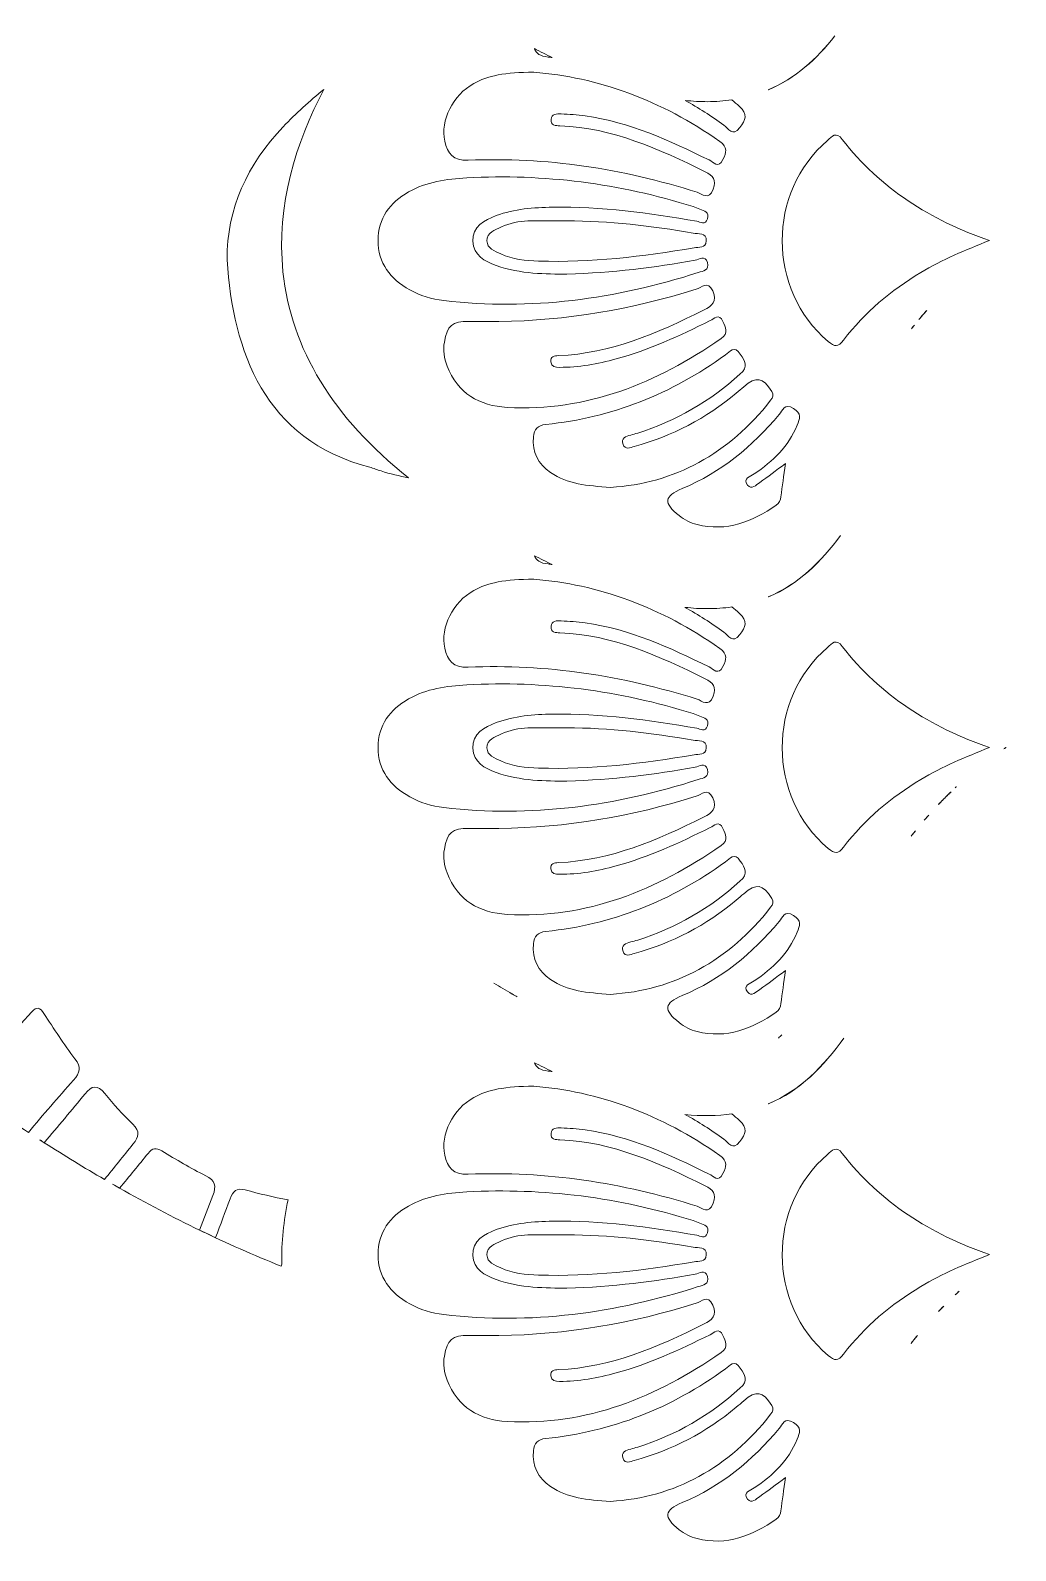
# Model space of a CAD drawing. Extents: x 705 to 2296, y -2914 to -85.
# Drawn here: x 1254.5 to 1489.3, y -1295.4 to -933.3 of the extents above; entities that cross this region are included whole.
import ezdxf

# ---------------------------------------------------------------- set-up
doc = ezdxf.new("R2010")
doc.units = 0
doc.header["$MEASUREMENT"] = 0
doc.layers.add('Layer 1', color=7, linetype='Continuous')

# ---------------------------------------------------------------- blocks, each defined once
blk = doc.blocks.new('block 4')
at = {"layer": 'Layer 1', "lineweight": 0}
for points, knots in [([(2257.73, -639.78), (2234.93, -597.81), (2201.23, -557.75), (2160.32, -523.94), (2075.55, -453.89), (1964.94, -394.11), (1840.32, -350.94), (1840.32, -350.94), (1840.32, -350.93), (1840.32, -350.93), (1839.87, -348.96), (1839.3, -346.94), (1838.61, -344.88), (1837.07, -340.33), (1834.39, -333.76), (1828.95, -329.25), (1828.26, -328.68), (1827.55, -328.14), (1826.81, -327.67), (1826.81, -327.67), (1826.81, -327.67), (1826.79, -327.67), (1828.33, -308.78), (1824.73, -289.41), (1816.02, -270), (1811.57, -260.06), (1804.2, -253.12), (1797.06, -246.39), (1791.32, -240.98), (1785.89, -235.87), (1782.26, -229.5), (1781.17, -227.6), (1780.25, -225.55), (1779.27, -223.36), (1778.01, -220.55), (1776.7, -217.64), (1774.93, -214.81), (1767.88, -203.55), (1756.35, -197.47), (1745.08, -194.23), (1745.08, -194.23), (1743.71, -192.18), (1743.71, -192.18), (1701.28, -127.64), (1637.14, -102.84), (1590.8, -93.4), (1549.91, -85.06), (1516.05, -86.83), (1504.18, -87.86), (1504.14, -87.8), (1504.1, -87.77), (1504.08, -87.73), (1504.08, -87.73), (1503.9, -87.89), (1503.9, -87.89), (1502.32, -88.03), (1501.15, -88.15), (1500.45, -88.23), (1499.74, -88.15), (1498.58, -88.03), (1497.01, -87.89), (1497.01, -87.89), (1496.82, -87.73), (1496.82, -87.73), (1496.8, -87.77), (1496.76, -87.8), (1496.71, -87.86), (1484.84, -86.83), (1450.98, -85.06), (1410.1, -93.4), (1363.76, -102.84), (1299.62, -127.64), (1257.21, -192.15), (1257.21, -192.15), (1255.83, -194.23), (1255.83, -194.23), (1244.54, -197.47), (1233.02, -203.55), (1225.97, -214.81), (1224.2, -217.64), (1222.89, -220.55), (1221.62, -223.36), (1220.64, -225.55), (1219.73, -227.6), (1218.64, -229.5), (1215, -235.87), (1209.57, -240.98), (1203.83, -246.39), (1196.7, -253.12), (1189.33, -260.06), (1184.88, -270), (1176.17, -289.41), (1172.56, -308.78), (1174.1, -327.67), (1174.09, -327.67), (1174.09, -327.67), (1174.09, -327.67), (1173.36, -328.14), (1172.64, -328.67), (1171.94, -329.25), (1166.5, -333.76), (1163.83, -340.32), (1162.29, -344.88), (1161.6, -346.94), (1161.03, -348.96), (1160.57, -350.93), (1160.57, -350.93), (1160.57, -350.94), (1160.57, -350.94), (1035.95, -394.11), (925.34, -453.89), (840.57, -523.94), (799.66, -557.75), (765.97, -597.81), (743.17, -639.78), (717.38, -687.2), (705.23, -736.49), (707.06, -786.23), (708.79, -833.12), (721.42, -881.91), (744.63, -931.23), (776.61, -999.19), (827.22, -1064.83), (895.04, -1126.29), (939.72, -1166.8), (989.19, -1202.25), (1037.03, -1236.53), (1082.37, -1269.03), (1129.25, -1302.64), (1171.8, -1340.38), (1249.39, -1409.16), (1300.81, -1475.62), (1328.95, -1543.41), (1325.12, -1549.46), (1321.54, -1556.29), (1318.88, -1563.69), (1317.48, -1563.6), (1315.91, -1563.52), (1314.31, -1563.52), (1308.44, -1563.52), (1302.01, -1564.61), (1300.28, -1570.4), (1299.79, -1572.07), (1299.76, -1573.62), (1299.72, -1574.99), (1299.72, -1575.32), (1299.71, -1575.65), (1299.7, -1575.96), (1299.52, -1579.67), (1298.15, -1583.63), (1295.64, -1587.72), (1294.69, -1589.27), (1293.66, -1590.81), (1292.59, -1592.31), (1291.91, -1593.27), (1291.2, -1594.21), (1290.48, -1595.15), (1283.23, -1604.54), (1274, -1613.07), (1265.02, -1621.38), (1265.02, -1621.38), (1260.92, -1625.17), (1260.92, -1625.17), (1250.6, -1634.74), (1239.94, -1644.64), (1227.93, -1651.26), (1224.55, -1653.15), (1220.44, -1657.48), (1220.14, -1667.47), (1219.42, -1692.03), (1241.26, -1736.34), (1260.82, -1751.22), (1241.97, -1787.05), (1219.46, -1838.09), (1200.22, -1904.9), (1175.44, -1990.97), (1160.75, -2086.12), (1156.58, -2187.73), (1153.08, -2272.74), (1156.98, -2362.49), (1168.18, -2455.79), (1163.65, -2459.11), (1158.65, -2462.26), (1152.93, -2465.39), (1126.52, -2479.87), (1097.89, -2485.02), (1072.31, -2479.92), (1038.1, -2473.12), (1010.95, -2453.43), (991.61, -2421.39), (954.97, -2360.75), (954.3, -2266.43), (972.57, -2204.62), (992.17, -2138.34), (1031.4, -2072.06), (1096.04, -1996), (1100.49, -1990.76), (1104.99, -1985.54), (1109.5, -1980.33), (1133.88, -1952.07), (1159.09, -1922.85), (1176.92, -1889.25), (1201.05, -1843.72), (1206.63, -1795.65), (1192.18, -1757.38), (1192.18, -1757.38), (1181.68, -1729.58), (1181.68, -1729.58), (1181.68, -1729.58), (1184.11, -1759.19), (1184.11, -1759.19), (1187.04, -1794.94), (1172.43, -1827.44), (1159.67, -1848.41), (1139.55, -1881.48), (1111.42, -1909.63), (1084.2, -1936.84), (1072.99, -1948.07), (1061.38, -1959.69), (1050.51, -1971.48), (986.2, -2041.19), (939.51, -2104.75), (907.75, -2165.78), (865.01, -2247.87), (849.52, -2326.23), (861.72, -2398.68), (881.46, -2516.08), (980.8, -2608.54), (1070.48, -2648.09), (1102.71, -2662.3), (1132.76, -2669.48), (1158.32, -2669.48), (1176.87, -2669.48), (1193.05, -2665.7), (1205.97, -2658.08), (1205.97, -2658.09), (1205.97, -2658.09), (1205.97, -2658.09), (1212.84, -2680.03), (1220.66, -2700.47), (1229.34, -2719.23), (1249.6, -2763), (1275.41, -2799.36), (1306.05, -2827.33), (1339.78, -2858.12), (1383.84, -2881.32), (1437.02, -2896.27), (1479.37, -2908.16), (1526.54, -2914.39), (1574.07, -2914.39), (1577.53, -2914.39), (1581.01, -2914.35), (1584.47, -2914.28), (1715.72, -2911.78), (1847.6, -2857.02), (1946.29, -2764.08), (1983.95, -2728.62), (2013.13, -2688.17), (2030.68, -2647.08), (2050.96, -2599.62), (2056.14, -2551.69), (2046.08, -2504.65), (2026.22, -2411.76), (1963.7, -2334.68), (1870.04, -2287.56), (1788.08, -2246.34), (1690.33, -2231.81), (1599.94, -2247.09), (1606.11, -2235.77), (1612.34, -2224.53), (1618.54, -2213.38), (1637.36, -2179.5), (1656.8, -2144.46), (1673.59, -2108.59), (1710.68, -2029.32), (1732.71, -1958.15), (1740.94, -1891.02), (1746.05, -1849.4), (1747.6, -1797.58), (1735.16, -1750.76), (1754.43, -1736.28), (1775.99, -1693.13), (1775.99, -1668.36), (1775.99, -1667.96), (1775.99, -1667.55), (1775.98, -1667.16), (1775.68, -1657.19), (1771.58, -1652.89), (1768.19, -1651), (1756.19, -1644.4), (1745.52, -1634.53), (1735.2, -1624.98), (1735.2, -1624.98), (1731.1, -1621.2), (1731.1, -1621.2), (1719.8, -1610.79), (1708.12, -1600.03), (1700.47, -1587.65), (1697.96, -1583.57), (1696.6, -1579.62), (1696.43, -1575.92), (1696.41, -1575.61), (1696.4, -1575.29), (1696.4, -1574.97), (1696.37, -1573.59), (1696.32, -1572.04), (1695.83, -1570.37), (1694.11, -1564.66), (1687.76, -1563.55), (1681.94, -1563.52), (1679.29, -1556.2), (1675.74, -1549.42), (1671.94, -1543.41), (1700.08, -1475.62), (1751.51, -1409.16), (1829.1, -1340.38), (1871.64, -1302.64), (1918.53, -1269.03), (1963.87, -1236.53), (2011.71, -1202.25), (2061.18, -1166.8), (2105.86, -1126.29), (2173.67, -1064.83), (2224.28, -999.19), (2256.27, -931.23), (2279.48, -881.91), (2292.11, -833.13), (2293.84, -786.23), (2295.67, -736.49), (2283.52, -687.2), (2257.73, -639.78)], [0, 0, 0, 0, 1, 1, 1, 2, 2, 2, 3, 3, 3, 4, 4, 4, 5, 5, 5, 6, 6, 6, 7, 7, 7, 8, 8, 8, 9, 9, 9, 10, 10, 10, 11, 11, 11, 12, 12, 12, 13, 13, 13, 14, 14, 14, 15, 15, 15, 16, 16, 16, 17, 17, 17, 18, 18, 18, 19, 19, 19, 20, 20, 20, 21, 21, 21, 22, 22, 22, 23, 23, 23, 24, 24, 24, 25, 25, 25, 26, 26, 26, 27, 27, 27, 28, 28, 28, 29, 29, 29, 30, 30, 30, 31, 31, 31, 32, 32, 32, 33, 33, 33, 34, 34, 34, 35, 35, 35, 36, 36, 36, 37, 37, 37, 38, 38, 38, 39, 39, 39, 40, 40, 40, 41, 41, 41, 42, 42, 42, 43, 43, 43, 44, 44, 44, 45, 45, 45, 46, 46, 46, 47, 47, 47, 48, 48, 48, 49, 49, 49, 50, 50, 50, 51, 51, 51, 52, 52, 52, 53, 53, 53, 54, 54, 54, 55, 55, 55, 56, 56, 56, 57, 57, 57, 58, 58, 58, 59, 59, 59, 60, 60, 60, 61, 61, 61, 62, 62, 62, 63, 63, 63, 64, 64, 64, 65, 65, 65, 66, 66, 66, 67, 67, 67, 68, 68, 68, 69, 69, 69, 70, 70, 70, 71, 71, 71, 72, 72, 72, 73, 73, 73, 74, 74, 74, 75, 75, 75, 76, 76, 76, 77, 77, 77, 78, 78, 78, 79, 79, 79, 80, 80, 80, 81, 81, 81, 82, 82, 82, 83, 83, 83, 84, 84, 84, 85, 85, 85, 86, 86, 86, 87, 87, 87, 88, 88, 88, 89, 89, 89, 90, 90, 90, 91, 91, 91, 92, 92, 92, 93, 93, 93, 94, 94, 94, 95, 95, 95, 96, 96, 96, 97, 97, 97, 98, 98, 98, 99, 99, 99, 100, 100, 100, 101, 101, 101, 102, 102, 102, 103, 103, 103, 104, 104, 104, 105, 105, 105, 106, 106, 106, 107, 107, 107, 108, 108, 108, 109, 109, 109, 110, 110, 110, 110]), ([(1378.86, -939.77), (1378.85, -939.77), (1378.85, -939.77), (1378.84, -939.77), (1378.51, -939.72), (1378.18, -939.68), (1377.85, -939.65), (1376, -939.46), (1375.03, -938.8), (1374.59, -937.68), (1374.59, -937.67), (1374.59, -937.67), (1374.59, -937.65), (1376.03, -938.39), (1377.46, -939.1), (1378.86, -939.77)], [0, 0, 0, 0, 1, 1, 1, 2, 2, 2, 3, 3, 3, 4, 4, 4, 5, 5, 5, 5]), ([(1446.23, -934.6), (1441.87, -940.17), (1436.82, -944.73), (1430.38, -947.48), (1430.37, -947.47), (1430.34, -947.46), (1430.33, -947.46), (1436.79, -944.73), (1441.84, -940.17), (1446.23, -934.6)], [0, 0, 0, 0, 1, 1, 1, 2, 2, 2, 3, 3, 3, 3]), ([(1360.16, -945.93), (1363.34, -944.16), (1367.69, -943.24), (1374.46, -943.29), (1389.65, -944.39), (1404.94, -949.97), (1418.76, -959.76), (1420.71, -961.15), (1420.36, -962.42), (1419.54, -964.08), (1418.47, -966.28), (1417.23, -964.69), (1416.22, -964.18), (1406.8, -959.5), (1397.26, -955.18), (1386.72, -953.67), (1384.81, -953.38), (1382.87, -953.31), (1380.94, -953.2), (1379.9, -953.14), (1378.69, -953.13), (1378.56, -954.5), (1378.41, -956), (1379.67, -955.99), (1380.69, -956.03), (1393.23, -956.5), (1404.29, -961.58), (1415.27, -966.97), (1417.27, -967.95), (1417.98, -968.89), (1417.18, -971.13), (1416.2, -973.9), (1414.59, -972.24), (1413.36, -971.85), (1395.59, -966.24), (1377.43, -963.42), (1358.79, -964.24), (1355.17, -964.39), (1353.9, -962.6), (1353.23, -959.69), (1352.11, -954.79), (1355.19, -948.71), (1360.16, -945.93)], [0, 0, 0, 0, 1, 1, 1, 2, 2, 2, 3, 3, 3, 4, 4, 4, 5, 5, 5, 6, 6, 6, 7, 7, 7, 8, 8, 8, 9, 9, 9, 10, 10, 10, 11, 11, 11, 12, 12, 12, 13, 13, 13, 14, 14, 14, 14]), ([(1301.35, -987.95), (1301.25, -975.78), (1306.21, -965.24), (1314.74, -956.25), (1317.79, -953.06), (1321.02, -950.11), (1324.41, -947.38), (1317.81, -959.9), (1313.05, -974.89), (1314.68, -990.79), (1316.58, -1009.16), (1326.63, -1025.62), (1344.62, -1039.89), (1342.41, -1039.47), (1340.22, -1038.94), (1338.04, -1038.25), (1337.14, -1037.97), (1336.28, -1037.59), (1335.36, -1037.35), (1310.22, -1030.81), (1302.84, -1009.9), (1301.35, -987.95)], [0, 0, 0, 0, 1, 1, 1, 2, 2, 2, 3, 3, 3, 4, 4, 4, 5, 5, 5, 6, 6, 6, 7, 7, 7, 7]), ([(1415.85, -950.29), (1417.86, -950.29), (1419.8, -950.13), (1421.67, -949.87), (1422.25, -950.36), (1422.84, -950.85), (1423.41, -951.36), (1425.58, -953.3), (1424.95, -954.63), (1423.57, -956.47), (1421.81, -958.8), (1420.77, -956.61), (1419.75, -955.86), (1416.75, -953.7), (1413.66, -951.73), (1410.5, -949.99), (1412.34, -950.18), (1414.12, -950.29), (1415.85, -950.29)], [0, 0, 0, 0, 1, 1, 1, 2, 2, 2, 3, 3, 3, 4, 4, 4, 5, 5, 5, 6, 6, 6, 6]), ([(1466.67, -991), (1459.57, -995.24), (1453.3, -1000.45), (1448.3, -1007.08), (1446.97, -1008.85), (1446.13, -1008.69), (1444.59, -1007.39), (1430.07, -995.12), (1429.98, -971.82), (1444.48, -959.52), (1445.57, -958.6), (1446.44, -957.27), (1447.98, -959.27), (1457.02, -971.02), (1469.03, -978.49), (1483.05, -983.37), (1477.35, -985.59), (1471.84, -987.91), (1466.67, -991)], [0, 0, 0, 0, 1, 1, 1, 2, 2, 2, 3, 3, 3, 4, 4, 4, 5, 5, 5, 6, 6, 6, 6]), ([(1344.63, -971.8), (1348.89, -969.37), (1353.67, -968.71), (1358.47, -968.45), (1376.87, -967.42), (1394.86, -969.78), (1412.43, -975.27), (1412.98, -975.44), (1413.51, -975.64), (1414.03, -975.87), (1415.08, -976.3), (1416.35, -976.6), (1415.83, -978.21), (1415.32, -979.81), (1414.14, -978.92), (1413.27, -978.77), (1401.91, -976.76), (1390.52, -975.22), (1378.96, -975.42), (1374.39, -975.49), (1369.83, -975.82), (1365.5, -977.43), (1362.63, -978.51), (1359.81, -980.02), (1359.93, -983.55), (1360.03, -986.84), (1362.73, -988.34), (1365.51, -989.31), (1371.31, -991.38), (1377.37, -991.33), (1382.34, -991.38), (1393.34, -991.03), (1403.18, -989.79), (1412.95, -988.05), (1413.9, -987.88), (1415.26, -986.81), (1415.82, -988.59), (1416.38, -990.44), (1414.77, -990.64), (1413.66, -990.98), (1393.91, -997.36), (1373.72, -1000.08), (1352.99, -997.67), (1350.17, -997.33), (1347.4, -996.5), (1344.88, -995.09), (1340.29, -992.52), (1337.33, -988.75), (1337.33, -983.35), (1337.32, -978.08), (1340.18, -974.33), (1344.63, -971.8)], [0, 0, 0, 0, 1, 1, 1, 2, 2, 2, 3, 3, 3, 4, 4, 4, 5, 5, 5, 6, 6, 6, 7, 7, 7, 8, 8, 8, 9, 9, 9, 10, 10, 10, 11, 11, 11, 12, 12, 12, 13, 13, 13, 14, 14, 14, 15, 15, 15, 16, 16, 16, 17, 17, 17, 17]), ([(1415.57, -983.46), (1415.52, -985.27), (1413.72, -984.89), (1412.64, -985.08), (1400.38, -987.2), (1388.07, -988.67), (1375.59, -988.25), (1372.51, -988.15), (1369.45, -987.86), (1366.58, -986.55), (1365.14, -985.89), (1363.33, -985.26), (1363.29, -983.46), (1363.25, -981.45), (1365.2, -980.82), (1366.75, -980.13), (1368.74, -979.23), (1370.85, -978.73), (1373.04, -978.68), (1376.1, -978.61), (1379.18, -978.66), (1382.26, -978.66), (1392.41, -978.7), (1402.48, -979.84), (1412.47, -981.63), (1413.6, -981.83), (1415.62, -981.37), (1415.57, -983.46)], [0, 0, 0, 0, 1, 1, 1, 2, 2, 2, 3, 3, 3, 4, 4, 4, 5, 5, 5, 6, 6, 6, 7, 7, 7, 8, 8, 8, 9, 9, 9, 9]), ([(1417.09, -995.38), (1418.22, -997.92), (1417.06, -998.89), (1414.89, -999.97), (1403.92, -1005.4), (1392.81, -1010.29), (1380.3, -1010.78), (1379.35, -1010.83), (1378.37, -1010.96), (1378.53, -1012.27), (1378.67, -1013.46), (1379.65, -1013.57), (1380.58, -1013.57), (1385.17, -1013.58), (1389.65, -1012.76), (1394.05, -1011.57), (1401.9, -1009.47), (1409.21, -1006.03), (1416.47, -1002.45), (1417.46, -1001.96), (1418.63, -1000.64), (1419.5, -1002.63), (1420.13, -1004.05), (1421.04, -1005.36), (1419.07, -1006.72), (1403.72, -1017.35), (1387.13, -1024.16), (1368.09, -1023.11), (1361.51, -1022.74), (1356.31, -1019.79), (1353.79, -1013.25), (1353.08, -1011.4), (1352.83, -1009.5), (1353.14, -1007.54), (1353.77, -1003.67), (1355.09, -1002.57), (1358.96, -1002.62), (1361.36, -1002.65), (1363.74, -1002.63), (1366.14, -1002.63), (1382.2, -1002.49), (1397.83, -999.74), (1413.15, -994.98), (1414.36, -994.61), (1415.93, -992.81), (1417.09, -995.38)], [0, 0, 0, 0, 1, 1, 1, 2, 2, 2, 3, 3, 3, 4, 4, 4, 5, 5, 5, 6, 6, 6, 7, 7, 7, 8, 8, 8, 9, 9, 9, 10, 10, 10, 11, 11, 11, 12, 12, 12, 13, 13, 13, 14, 14, 14, 15, 15, 15, 15]), ([(1466.23, -1002.19), (1466.71, -1001.6), (1467.21, -1001.02), (1467.71, -1000.43), (1467.83, -1000.29), (1467.97, -1000.16), (1468.09, -1000.02), (1467.46, -1000.73), (1466.84, -1001.46), (1466.23, -1002.19)], [0, 0, 0, 0, 1, 1, 1, 2, 2, 2, 3, 3, 3, 3]), ([(1464.46, -1004.38), (1464.57, -1004.25), (1464.67, -1004.11), (1464.77, -1003.98), (1464.89, -1003.82), (1465.03, -1003.67), (1465.16, -1003.51), (1464.92, -1003.8), (1464.69, -1004.09), (1464.46, -1004.38)], [0, 0, 0, 0, 1, 1, 1, 2, 2, 2, 3, 3, 3, 3]), ([(1378.44, -1038.6), (1375.48, -1036.55), (1374.02, -1033.79), (1374.35, -1030.15), (1374.52, -1028.34), (1375.31, -1027.39), (1377.33, -1027.17), (1393.09, -1025.57), (1407.32, -1019.92), (1420.11, -1010.6), (1421.19, -1009.8), (1422.22, -1008.25), (1423.66, -1010.4), (1424.83, -1012.14), (1425.68, -1013.34), (1423.58, -1015.22), (1416.43, -1021.65), (1408.38, -1026.38), (1399.21, -1029.22), (1398.67, -1029.4), (1398.12, -1029.52), (1397.57, -1029.69), (1396.43, -1030.02), (1395.18, -1030.44), (1395.73, -1031.94), (1396.22, -1033.29), (1397.45, -1032.68), (1398.38, -1032.43), (1407.4, -1029.95), (1415.51, -1025.72), (1422.71, -1019.74), (1423.32, -1019.23), (1423.91, -1018.7), (1424.52, -1018.18), (1427.42, -1015.61), (1429.07, -1015.92), (1431.15, -1019.3), (1431.7, -1020.18), (1431.44, -1020.74), (1430.9, -1021.42), (1420.96, -1034.15), (1408.04, -1041.25), (1392.7, -1042.16), (1387.14, -1041.76), (1382.48, -1041.4), (1378.44, -1038.6)], [0, 0, 0, 0, 1, 1, 1, 2, 2, 2, 3, 3, 3, 4, 4, 4, 5, 5, 5, 6, 6, 6, 7, 7, 7, 8, 8, 8, 9, 9, 9, 10, 10, 10, 11, 11, 11, 12, 12, 12, 13, 13, 13, 14, 14, 14, 15, 15, 15, 15]), ([(1409.85, -1042.43), (1419.08, -1038.58), (1426.55, -1032.42), (1432.93, -1024.82), (1433.74, -1023.87), (1434.22, -1022.05), (1436.36, -1023.37), (1438.32, -1024.56), (1437.87, -1025.82), (1437.24, -1027.36), (1435.14, -1032.39), (1431.44, -1035.98), (1427, -1038.94), (1426.06, -1039.56), (1424.21, -1040.01), (1425.39, -1041.6), (1426.31, -1042.84), (1427.48, -1041.56), (1428.34, -1040.98), (1430.28, -1039.65), (1432.14, -1038.18), (1434.46, -1036.45), (1434.03, -1039.45), (1433.65, -1041.91), (1433.33, -1044.38), (1433.22, -1045.21), (1432.96, -1045.93), (1432.25, -1046.4), (1426.54, -1050.31), (1420.45, -1052.8), (1413.35, -1051.02), (1411.8, -1050.63), (1410.38, -1049.9), (1409.11, -1048.9), (1405.28, -1045.88), (1405.47, -1044.27), (1409.85, -1042.43)], [0, 0, 0, 0, 1, 1, 1, 2, 2, 2, 3, 3, 3, 4, 4, 4, 5, 5, 5, 6, 6, 6, 7, 7, 7, 8, 8, 8, 9, 9, 9, 10, 10, 10, 11, 11, 11, 12, 12, 12, 12]), ([(1447.58, -1053.61), (1442.91, -1059.97), (1437.5, -1065.22), (1430.38, -1068.25), (1430.37, -1068.25), (1430.34, -1068.24), (1430.33, -1068.24), (1437.47, -1065.21), (1442.87, -1059.96), (1447.58, -1053.61)], [0, 0, 0, 0, 1, 1, 1, 2, 2, 2, 3, 3, 3, 3]), ([(1378.82, -1060.53), (1378.5, -1060.48), (1378.18, -1060.45), (1377.85, -1060.41), (1376, -1060.22), (1375.03, -1059.56), (1374.59, -1058.44), (1374.59, -1058.44), (1374.59, -1058.44), (1374.59, -1058.43), (1376.02, -1059.16), (1377.44, -1059.86), (1378.82, -1060.53)], [0, 0, 0, 0, 1, 1, 1, 2, 2, 2, 3, 3, 3, 4, 4, 4, 4]), ([(1360.16, -1066.7), (1363.34, -1064.92), (1367.69, -1064), (1374.46, -1064.05), (1389.65, -1065.16), (1404.94, -1070.73), (1418.76, -1080.53), (1420.71, -1081.91), (1420.36, -1083.19), (1419.54, -1084.85), (1418.47, -1087.04), (1417.23, -1085.45), (1416.22, -1084.94), (1406.8, -1080.26), (1397.26, -1075.94), (1386.72, -1074.43), (1384.81, -1074.14), (1382.87, -1074.07), (1380.94, -1073.96), (1379.9, -1073.9), (1378.69, -1073.89), (1378.56, -1075.26), (1378.41, -1076.77), (1379.67, -1076.76), (1380.69, -1076.79), (1393.23, -1077.27), (1404.29, -1082.34), (1415.27, -1087.73), (1417.27, -1088.71), (1417.98, -1089.65), (1417.18, -1091.9), (1416.2, -1094.66), (1414.59, -1093.01), (1413.36, -1092.61), (1395.59, -1087), (1377.43, -1084.19), (1358.79, -1085), (1355.17, -1085.16), (1353.9, -1083.37), (1353.23, -1080.45), (1352.11, -1075.55), (1355.19, -1069.48), (1360.16, -1066.7)], [0, 0, 0, 0, 1, 1, 1, 2, 2, 2, 3, 3, 3, 4, 4, 4, 5, 5, 5, 6, 6, 6, 7, 7, 7, 8, 8, 8, 9, 9, 9, 10, 10, 10, 11, 11, 11, 12, 12, 12, 13, 13, 13, 14, 14, 14, 14]), ([(1415.85, -1071.05), (1417.86, -1071.05), (1419.8, -1070.91), (1421.67, -1070.64), (1422.25, -1071.12), (1422.84, -1071.61), (1423.41, -1072.13), (1425.58, -1074.06), (1424.95, -1075.4), (1423.57, -1077.23), (1421.81, -1079.56), (1420.77, -1077.38), (1419.75, -1076.62), (1416.74, -1074.47), (1413.65, -1072.5), (1410.48, -1070.74), (1412.33, -1070.95), (1414.12, -1071.05), (1415.85, -1071.05)], [0, 0, 0, 0, 1, 1, 1, 2, 2, 2, 3, 3, 3, 4, 4, 4, 5, 5, 5, 6, 6, 6, 6]), ([(1466.67, -1111.76), (1459.57, -1116.01), (1453.3, -1121.21), (1448.3, -1127.84), (1446.97, -1129.61), (1446.13, -1129.45), (1444.59, -1128.15), (1430.07, -1115.89), (1429.98, -1092.59), (1444.48, -1080.29), (1445.57, -1079.37), (1446.44, -1078.03), (1447.98, -1080.04), (1457.02, -1091.79), (1469.03, -1099.26), (1483.05, -1104.14), (1477.35, -1106.36), (1471.84, -1108.67), (1466.67, -1111.76)], [0, 0, 0, 0, 1, 1, 1, 2, 2, 2, 3, 3, 3, 4, 4, 4, 5, 5, 5, 6, 6, 6, 6]), ([(1358.47, -1089.21), (1376.87, -1088.19), (1394.86, -1090.55), (1412.43, -1096.04), (1412.98, -1096.2), (1413.51, -1096.41), (1414.03, -1096.63), (1415.08, -1097.06), (1416.35, -1097.36), (1415.83, -1098.97), (1415.32, -1100.57), (1414.14, -1099.69), (1413.27, -1099.53), (1401.91, -1097.53), (1390.52, -1095.99), (1378.96, -1096.18), (1374.39, -1096.25), (1369.83, -1096.59), (1365.5, -1098.2), (1362.63, -1099.27), (1359.81, -1100.78), (1359.93, -1104.32), (1360.03, -1107.61), (1362.73, -1109.1), (1365.51, -1110.08), (1371.31, -1112.14), (1377.37, -1112.1), (1382.34, -1112.14), (1393.34, -1111.8), (1403.18, -1110.56), (1412.95, -1108.81), (1413.9, -1108.65), (1415.26, -1107.57), (1415.82, -1109.35), (1416.38, -1111.2), (1414.77, -1111.4), (1413.66, -1111.75), (1393.91, -1118.12), (1373.72, -1120.84), (1352.99, -1118.43), (1350.17, -1118.1), (1347.4, -1117.26), (1344.88, -1115.85), (1340.29, -1113.29), (1337.33, -1109.52), (1337.33, -1104.11), (1337.32, -1098.84), (1340.18, -1095.09), (1344.63, -1092.56), (1348.89, -1090.13), (1353.67, -1089.47), (1358.47, -1089.21)], [0, 0, 0, 0, 1, 1, 1, 2, 2, 2, 3, 3, 3, 4, 4, 4, 5, 5, 5, 6, 6, 6, 7, 7, 7, 8, 8, 8, 9, 9, 9, 10, 10, 10, 11, 11, 11, 12, 12, 12, 13, 13, 13, 14, 14, 14, 15, 15, 15, 16, 16, 16, 17, 17, 17, 17]), ([(1415.57, -1104.22), (1415.52, -1106.03), (1413.72, -1105.65), (1412.64, -1105.84), (1400.38, -1107.97), (1388.07, -1109.43), (1375.59, -1109.02), (1372.51, -1108.91), (1369.45, -1108.62), (1366.58, -1107.31), (1365.14, -1106.65), (1363.33, -1106.02), (1363.29, -1104.22), (1363.25, -1102.22), (1365.2, -1101.58), (1366.75, -1100.89), (1368.74, -1100), (1370.85, -1099.5), (1373.04, -1099.45), (1376.1, -1099.38), (1379.18, -1099.42), (1382.26, -1099.42), (1392.41, -1099.46), (1402.48, -1100.61), (1412.47, -1102.4), (1413.6, -1102.6), (1415.62, -1102.13), (1415.57, -1104.22)], [0, 0, 0, 0, 1, 1, 1, 2, 2, 2, 3, 3, 3, 4, 4, 4, 5, 5, 5, 6, 6, 6, 7, 7, 7, 8, 8, 8, 9, 9, 9, 9]), ([(1486.5, -1104.45), (1486.57, -1104.4), (1486.66, -1104.34), (1486.74, -1104.28), (1486.78, -1104.26), (1486.81, -1104.23), (1486.85, -1104.21), (1486.91, -1104.17), (1486.98, -1104.13), (1487.05, -1104.09), (1486.86, -1104.21), (1486.68, -1104.33), (1486.5, -1104.45)], [0, 0, 0, 0, 1, 1, 1, 2, 2, 2, 3, 3, 3, 4, 4, 4, 4]), ([(1417.09, -1116.14), (1418.22, -1118.68), (1417.06, -1119.66), (1414.89, -1120.73), (1403.92, -1126.16), (1392.81, -1131.05), (1380.3, -1131.54), (1379.35, -1131.59), (1378.37, -1131.72), (1378.53, -1133.03), (1378.67, -1134.23), (1379.65, -1134.33), (1380.58, -1134.33), (1385.17, -1134.35), (1389.65, -1133.52), (1394.05, -1132.33), (1401.9, -1130.23), (1409.21, -1126.79), (1416.47, -1123.21), (1417.46, -1122.73), (1418.63, -1121.4), (1419.5, -1123.39), (1420.13, -1124.81), (1421.04, -1126.13), (1419.07, -1127.49), (1403.72, -1138.12), (1387.13, -1144.93), (1368.09, -1143.88), (1361.51, -1143.51), (1356.31, -1140.55), (1353.79, -1134.01), (1353.08, -1132.16), (1352.83, -1130.27), (1353.14, -1128.31), (1353.77, -1124.43), (1355.09, -1123.33), (1358.96, -1123.38), (1361.36, -1123.42), (1363.74, -1123.39), (1366.14, -1123.39), (1382.2, -1123.25), (1397.83, -1120.51), (1413.15, -1115.75), (1414.36, -1115.38), (1415.93, -1113.57), (1417.09, -1116.14)], [0, 0, 0, 0, 1, 1, 1, 2, 2, 2, 3, 3, 3, 4, 4, 4, 5, 5, 5, 6, 6, 6, 7, 7, 7, 8, 8, 8, 9, 9, 9, 10, 10, 10, 11, 11, 11, 12, 12, 12, 13, 13, 13, 14, 14, 14, 15, 15, 15, 15]), ([(1470.92, -1117.68), (1470.98, -1117.61), (1471.04, -1117.55), (1471.1, -1117.48), (1471.28, -1117.29), (1471.46, -1117.09), (1471.65, -1116.92), (1471.81, -1116.74), (1471.98, -1116.56), (1472.16, -1116.38), (1472.23, -1116.31), (1472.32, -1116.22), (1472.39, -1116.16), (1472.61, -1115.93), (1472.84, -1115.7), (1473.07, -1115.47), (1473.09, -1115.45), (1473.11, -1115.42), (1473.14, -1115.41), (1473.28, -1115.26), (1473.44, -1115.11), (1473.58, -1114.97), (1473.69, -1114.86), (1473.79, -1114.77), (1473.91, -1114.66), (1473.65, -1114.91), (1473.39, -1115.16), (1473.14, -1115.41), (1472.89, -1115.66), (1472.64, -1115.91), (1472.39, -1116.16), (1472.14, -1116.41), (1471.89, -1116.66), (1471.65, -1116.92), (1471.41, -1117.17), (1471.17, -1117.43), (1470.92, -1117.68)], [0, 0, 0, 0, 1, 1, 1, 2, 2, 2, 3, 3, 3, 4, 4, 4, 5, 5, 5, 6, 6, 6, 7, 7, 7, 8, 8, 8, 9, 9, 9, 10, 10, 10, 11, 11, 11, 12, 12, 12, 12]), ([(1474.87, -1113.74), (1474.93, -1113.68), (1474.99, -1113.62), (1475.05, -1113.56), (1475.08, -1113.53), (1475.13, -1113.49), (1475.17, -1113.47), (1475.07, -1113.56), (1474.96, -1113.65), (1474.87, -1113.74)], [0, 0, 0, 0, 1, 1, 1, 2, 2, 2, 3, 3, 3, 3]), ([(1467.48, -1121.47), (1467.55, -1121.38), (1467.63, -1121.29), (1467.71, -1121.2), (1468, -1120.88), (1468.28, -1120.55), (1468.57, -1120.23), (1468.2, -1120.65), (1467.84, -1121.07), (1467.48, -1121.47)], [0, 0, 0, 0, 1, 1, 1, 2, 2, 2, 3, 3, 3, 3]), ([(1464.39, -1125.24), (1464.52, -1125.08), (1464.64, -1124.91), (1464.77, -1124.74), (1464.98, -1124.49), (1465.18, -1124.23), (1465.4, -1123.98), (1465.06, -1124.41), (1464.73, -1124.83), (1464.39, -1125.24)], [0, 0, 0, 0, 1, 1, 1, 2, 2, 2, 3, 3, 3, 3]), ([(1378.44, -1159.37), (1375.48, -1157.31), (1374.02, -1154.56), (1374.35, -1150.92), (1374.52, -1149.1), (1375.31, -1148.15), (1377.33, -1147.94), (1393.09, -1146.34), (1407.32, -1140.68), (1420.11, -1131.36), (1421.19, -1130.56), (1422.22, -1129.01), (1423.66, -1131.16), (1424.83, -1132.9), (1425.68, -1134.11), (1423.58, -1135.98), (1416.43, -1142.41), (1408.38, -1147.15), (1399.21, -1149.99), (1398.67, -1150.17), (1398.12, -1150.29), (1397.57, -1150.45), (1396.43, -1150.79), (1395.18, -1151.2), (1395.73, -1152.71), (1396.22, -1154.06), (1397.45, -1153.45), (1398.38, -1153.2), (1407.4, -1150.72), (1415.51, -1146.48), (1422.71, -1140.5), (1423.32, -1139.99), (1423.91, -1139.46), (1424.52, -1138.94), (1427.42, -1136.37), (1429.07, -1136.68), (1431.15, -1140.06), (1431.7, -1140.94), (1431.44, -1141.51), (1430.9, -1142.19), (1420.96, -1154.92), (1408.04, -1162.01), (1392.7, -1162.92), (1387.14, -1162.53), (1382.48, -1162.17), (1378.44, -1159.37)], [0, 0, 0, 0, 1, 1, 1, 2, 2, 2, 3, 3, 3, 4, 4, 4, 5, 5, 5, 6, 6, 6, 7, 7, 7, 8, 8, 8, 9, 9, 9, 10, 10, 10, 11, 11, 11, 12, 12, 12, 13, 13, 13, 14, 14, 14, 15, 15, 15, 15]), ([(1409.85, -1163.2), (1419.08, -1159.34), (1426.55, -1153.19), (1432.93, -1145.59), (1433.74, -1144.63), (1434.22, -1142.82), (1436.36, -1144.13), (1438.32, -1145.32), (1437.87, -1146.59), (1437.24, -1148.13), (1435.14, -1153.15), (1431.44, -1156.74), (1427, -1159.7), (1426.06, -1160.32), (1424.21, -1160.77), (1425.39, -1162.36), (1426.31, -1163.6), (1427.48, -1162.32), (1428.34, -1161.74), (1430.28, -1160.42), (1432.14, -1158.95), (1434.46, -1157.22), (1434.03, -1160.21), (1433.65, -1162.67), (1433.33, -1165.14), (1433.22, -1165.98), (1432.96, -1166.69), (1432.25, -1167.17), (1426.54, -1171.07), (1420.45, -1173.56), (1413.35, -1171.79), (1411.8, -1171.39), (1410.38, -1170.66), (1409.11, -1169.66), (1405.28, -1166.64), (1405.47, -1165.03), (1409.85, -1163.2)], [0, 0, 0, 0, 1, 1, 1, 2, 2, 2, 3, 3, 3, 4, 4, 4, 5, 5, 5, 6, 6, 6, 7, 7, 7, 8, 8, 8, 9, 9, 9, 10, 10, 10, 11, 11, 11, 12, 12, 12, 12]), ([(1370.51, -1163.51), (1370.12, -1163.29), (1369.71, -1163.08), (1369.3, -1162.84), (1367.81, -1161.99), (1366.36, -1161.13), (1364.94, -1160.27), (1366.36, -1161.13), (1367.81, -1161.98), (1369.3, -1162.83), (1369.71, -1163.05), (1370.12, -1163.29), (1370.51, -1163.51)], [0, 0, 0, 0, 1, 1, 1, 2, 2, 2, 3, 3, 3, 4, 4, 4, 4]), ([(1239.63, -1185.91), (1239.63, -1185.91), (1239.63, -1185.9), (1239.63, -1185.9), (1242.48, -1182.11), (1245.32, -1178.32), (1248.17, -1174.54), (1250.15, -1171.92), (1252.6, -1169.64), (1254.77, -1167.14), (1255.98, -1165.74), (1256.76, -1166.06), (1257.69, -1167.48), (1260.09, -1171.13), (1262.46, -1174.82), (1265.11, -1178.28), (1266.67, -1180.3), (1266.36, -1181.56), (1264.75, -1183.37), (1261.1, -1187.46), (1257.52, -1191.6), (1254, -1195.8), (1249.21, -1192.65), (1244.41, -1189.36), (1239.63, -1185.91)], [0, 0, 0, 0, 1, 1, 1, 2, 2, 2, 3, 3, 3, 4, 4, 4, 5, 5, 5, 6, 6, 6, 7, 7, 7, 8, 8, 8, 8]), ([(1432.74, -1173.34), (1432.74, -1173.34), (1432.74, -1173.32), (1432.74, -1173.32), (1433.03, -1173.06), (1433.3, -1172.8), (1433.58, -1172.53), (1433.3, -1172.8), (1433.01, -1173.07), (1432.74, -1173.34)], [0, 0, 0, 0, 1, 1, 1, 2, 2, 2, 3, 3, 3, 3]), ([(1448.36, -1173.32), (1443.49, -1180.16), (1437.89, -1185.83), (1430.38, -1189.03), (1430.37, -1189.03), (1430.34, -1189.01), (1430.33, -1189.01), (1437.86, -1185.82), (1443.47, -1180.16), (1448.36, -1173.32)], [0, 0, 0, 0, 1, 1, 1, 2, 2, 2, 3, 3, 3, 3]), ([(1378.86, -1181.31), (1378.85, -1181.31), (1378.85, -1181.31), (1378.84, -1181.31), (1378.51, -1181.26), (1378.18, -1181.22), (1377.85, -1181.19), (1376, -1181), (1375.03, -1180.34), (1374.59, -1179.22), (1374.59, -1179.22), (1374.59, -1179.21), (1374.59, -1179.21), (1376.03, -1179.93), (1377.46, -1180.64), (1378.86, -1181.31)], [0, 0, 0, 0, 1, 1, 1, 2, 2, 2, 3, 3, 3, 4, 4, 4, 5, 5, 5, 5]), ([(1257.8, -1198.26), (1257.8, -1198.26), (1257.79, -1198.27), (1257.79, -1198.27), (1257.45, -1198.06), (1257.11, -1197.84), (1256.77, -1197.6), (1257.12, -1197.83), (1257.45, -1198.06), (1257.8, -1198.26), (1261.05, -1194.39), (1264.29, -1190.54), (1267.51, -1186.63), (1269.13, -1184.65), (1270.43, -1184.33), (1272.21, -1186.53), (1274.26, -1189.11), (1276.49, -1191.57), (1278.87, -1193.86), (1280.65, -1195.59), (1280.37, -1196.83), (1278.93, -1198.62), (1276.67, -1201.42), (1274.41, -1204.23), (1272.14, -1207.03), (1267.35, -1204.25), (1262.57, -1201.34), (1257.8, -1198.26)], [0, 0, 0, 0, 1, 1, 1, 2, 2, 2, 3, 3, 3, 4, 4, 4, 5, 5, 5, 6, 6, 6, 7, 7, 7, 8, 8, 8, 9, 9, 9, 9]), ([(1360.16, -1187.47), (1363.34, -1185.7), (1367.69, -1184.78), (1374.46, -1184.83), (1389.65, -1185.94), (1404.94, -1191.51), (1418.76, -1201.3), (1420.71, -1202.69), (1420.36, -1203.96), (1419.54, -1205.62), (1418.47, -1207.82), (1417.23, -1206.23), (1416.22, -1205.72), (1406.8, -1201.04), (1397.26, -1196.72), (1386.72, -1195.21), (1384.81, -1194.92), (1382.87, -1194.85), (1380.94, -1194.74), (1379.9, -1194.68), (1378.69, -1194.67), (1378.56, -1196.04), (1378.41, -1197.54), (1379.67, -1197.53), (1380.69, -1197.57), (1393.23, -1198.05), (1404.29, -1203.12), (1415.27, -1208.51), (1417.27, -1209.49), (1417.98, -1210.43), (1417.18, -1212.67), (1416.2, -1215.44), (1414.59, -1213.78), (1413.36, -1213.39), (1395.59, -1207.78), (1377.43, -1204.97), (1358.79, -1205.78), (1355.17, -1205.93), (1353.9, -1204.14), (1353.23, -1201.23), (1352.11, -1196.33), (1355.19, -1190.25), (1360.16, -1187.47)], [0, 0, 0, 0, 1, 1, 1, 2, 2, 2, 3, 3, 3, 4, 4, 4, 5, 5, 5, 6, 6, 6, 7, 7, 7, 8, 8, 8, 9, 9, 9, 10, 10, 10, 11, 11, 11, 12, 12, 12, 13, 13, 13, 14, 14, 14, 14]), ([(1421.66, -1191.4), (1421.66, -1191.4), (1421.67, -1191.41), (1421.67, -1191.41), (1422.25, -1191.9), (1422.84, -1192.39), (1423.41, -1192.9), (1425.58, -1194.84), (1424.95, -1196.17), (1423.57, -1198.01), (1421.81, -1200.34), (1420.77, -1198.15), (1419.75, -1197.4), (1416.74, -1195.24), (1413.65, -1193.27), (1410.48, -1191.52), (1414.47, -1191.96), (1418.17, -1191.9), (1421.66, -1191.4)], [0, 0, 0, 0, 1, 1, 1, 2, 2, 2, 3, 3, 3, 4, 4, 4, 5, 5, 5, 6, 6, 6, 6]), ([(1314.4, -1227.16), (1314.34, -1227.32), (1314.27, -1227.49), (1314.21, -1227.66), (1307.74, -1225.06), (1301.27, -1222.21), (1294.81, -1219.08), (1288.45, -1216.01), (1282.09, -1212.67), (1275.75, -1209.08), (1275.75, -1209.08), (1275.74, -1209.09), (1275.74, -1209.09), (1275.19, -1208.78), (1274.63, -1208.46), (1274.08, -1208.14), (1274.64, -1208.46), (1275.19, -1208.77), (1275.75, -1209.08), (1278.03, -1206.34), (1280.3, -1203.59), (1282.53, -1200.8), (1283.56, -1199.51), (1284.42, -1199.39), (1285.79, -1200.22), (1289.22, -1202.27), (1292.67, -1204.35), (1296.26, -1206.12), (1298.58, -1207.27), (1298.84, -1208.53), (1297.97, -1210.86), (1296.94, -1213.62), (1295.88, -1216.35), (1294.81, -1219.08), (1296.08, -1219.69), (1297.35, -1220.28), (1298.63, -1220.88), (1299.78, -1217.81), (1300.93, -1214.74), (1302.06, -1211.66), (1302.75, -1209.77), (1303.59, -1208.97), (1305.66, -1209.51), (1309.05, -1210.39), (1312.45, -1211.28), (1315.9, -1211.83), (1314.85, -1216.78), (1314.3, -1221.91), (1314.4, -1227.16)], [0, 0, 0, 0, 1, 1, 1, 2, 2, 2, 3, 3, 3, 4, 4, 4, 5, 5, 5, 6, 6, 6, 7, 7, 7, 8, 8, 8, 9, 9, 9, 10, 10, 10, 11, 11, 11, 12, 12, 12, 13, 13, 13, 14, 14, 14, 15, 15, 15, 16, 16, 16, 16]), ([(1466.67, -1232.54), (1459.57, -1236.79), (1453.3, -1241.99), (1448.3, -1248.62), (1446.97, -1250.39), (1446.13, -1250.23), (1444.59, -1248.93), (1430.07, -1236.67), (1429.98, -1213.36), (1444.48, -1201.06), (1445.57, -1200.15), (1446.44, -1198.81), (1447.98, -1200.81), (1457.02, -1212.57), (1469.03, -1220.03), (1483.05, -1224.91), (1477.35, -1227.13), (1471.84, -1229.45), (1466.67, -1232.54)], [0, 0, 0, 0, 1, 1, 1, 2, 2, 2, 3, 3, 3, 4, 4, 4, 5, 5, 5, 6, 6, 6, 6]), ([(1344.63, -1213.34), (1348.89, -1210.91), (1353.67, -1210.25), (1358.47, -1209.99), (1376.87, -1208.96), (1394.86, -1211.32), (1412.43, -1216.81), (1412.98, -1216.98), (1413.51, -1217.18), (1414.03, -1217.41), (1415.08, -1217.84), (1416.35, -1218.14), (1415.83, -1219.75), (1415.32, -1221.35), (1414.14, -1220.46), (1413.27, -1220.31), (1401.91, -1218.3), (1390.52, -1216.77), (1378.96, -1216.96), (1374.39, -1217.03), (1369.83, -1217.36), (1365.5, -1218.97), (1362.63, -1220.05), (1359.81, -1221.56), (1359.93, -1225.09), (1360.03, -1228.39), (1362.73, -1229.88), (1365.51, -1230.86), (1371.31, -1232.92), (1377.37, -1232.87), (1382.34, -1232.92), (1393.34, -1232.57), (1403.18, -1231.33), (1412.95, -1229.59), (1413.9, -1229.42), (1415.26, -1228.35), (1415.82, -1230.13), (1416.38, -1231.98), (1414.77, -1232.18), (1413.66, -1232.53), (1393.91, -1238.9), (1373.72, -1241.62), (1352.99, -1239.21), (1350.17, -1238.87), (1347.4, -1238.04), (1344.88, -1236.63), (1340.29, -1234.06), (1337.33, -1230.29), (1337.33, -1224.89), (1337.32, -1219.62), (1340.18, -1215.87), (1344.63, -1213.34)], [0, 0, 0, 0, 1, 1, 1, 2, 2, 2, 3, 3, 3, 4, 4, 4, 5, 5, 5, 6, 6, 6, 7, 7, 7, 8, 8, 8, 9, 9, 9, 10, 10, 10, 11, 11, 11, 12, 12, 12, 13, 13, 13, 14, 14, 14, 15, 15, 15, 16, 16, 16, 17, 17, 17, 17]), ([(1415.57, -1225), (1415.52, -1226.81), (1413.72, -1226.43), (1412.64, -1226.62), (1400.38, -1228.74), (1388.07, -1230.21), (1375.59, -1229.79), (1372.51, -1229.69), (1369.45, -1229.4), (1366.58, -1228.09), (1365.14, -1227.43), (1363.33, -1226.8), (1363.29, -1225), (1363.25, -1222.99), (1365.2, -1222.36), (1366.75, -1221.67), (1368.74, -1220.77), (1370.85, -1220.27), (1373.04, -1220.23), (1376.1, -1220.15), (1379.18, -1220.2), (1382.26, -1220.2), (1392.41, -1220.24), (1402.48, -1221.38), (1412.47, -1223.17), (1413.6, -1223.37), (1415.62, -1222.91), (1415.57, -1225)], [0, 0, 0, 0, 1, 1, 1, 2, 2, 2, 3, 3, 3, 4, 4, 4, 5, 5, 5, 6, 6, 6, 7, 7, 7, 8, 8, 8, 9, 9, 9, 9]), ([(1417.09, -1236.92), (1418.22, -1239.46), (1417.06, -1240.44), (1414.89, -1241.51), (1403.92, -1246.94), (1392.81, -1251.83), (1380.3, -1252.32), (1379.35, -1252.37), (1378.37, -1252.5), (1378.53, -1253.81), (1378.67, -1255), (1379.65, -1255.11), (1380.58, -1255.11), (1385.17, -1255.12), (1389.65, -1254.3), (1394.05, -1253.11), (1401.9, -1251.01), (1409.21, -1247.57), (1416.47, -1243.99), (1417.46, -1243.5), (1418.63, -1242.18), (1419.5, -1244.17), (1420.13, -1245.59), (1421.04, -1246.9), (1419.07, -1248.26), (1403.72, -1258.89), (1387.13, -1265.71), (1368.09, -1264.66), (1361.51, -1264.29), (1356.31, -1261.33), (1353.79, -1254.79), (1353.08, -1252.94), (1352.83, -1251.04), (1353.14, -1249.09), (1353.77, -1245.21), (1355.09, -1244.11), (1358.96, -1244.16), (1361.36, -1244.19), (1363.74, -1244.17), (1366.14, -1244.17), (1382.2, -1244.03), (1397.83, -1241.28), (1413.15, -1236.52), (1414.36, -1236.15), (1415.93, -1234.35), (1417.09, -1236.92)], [0, 0, 0, 0, 1, 1, 1, 2, 2, 2, 3, 3, 3, 4, 4, 4, 5, 5, 5, 6, 6, 6, 7, 7, 7, 8, 8, 8, 9, 9, 9, 10, 10, 10, 11, 11, 11, 12, 12, 12, 13, 13, 13, 14, 14, 14, 15, 15, 15, 15]), ([(1474.87, -1234.52), (1474.87, -1234.52), (1475.05, -1234.34), (1475.05, -1234.34), (1475.3, -1234.11), (1475.56, -1233.87), (1475.81, -1233.65), (1475.49, -1233.95), (1475.18, -1234.23), (1474.87, -1234.52)], [0, 0, 0, 0, 1, 1, 1, 2, 2, 2, 3, 3, 3, 3]), ([(1470.87, -1238.5), (1470.94, -1238.42), (1471.01, -1238.34), (1471.1, -1238.25), (1471.44, -1237.88), (1471.8, -1237.51), (1472.16, -1237.16), (1471.73, -1237.61), (1471.3, -1238.05), (1470.87, -1238.5)], [0, 0, 0, 0, 1, 1, 1, 2, 2, 2, 3, 3, 3, 3]), ([(1464.36, -1246.06), (1464.5, -1245.88), (1464.63, -1245.7), (1464.77, -1245.52), (1465.13, -1245.08), (1465.49, -1244.62), (1465.86, -1244.18), (1465.35, -1244.8), (1464.85, -1245.42), (1464.36, -1246.06)], [0, 0, 0, 0, 1, 1, 1, 2, 2, 2, 3, 3, 3, 3]), ([(1378.44, -1280.14), (1375.48, -1278.09), (1374.02, -1275.33), (1374.35, -1271.69), (1374.52, -1269.88), (1375.31, -1268.93), (1377.33, -1268.71), (1393.09, -1267.11), (1407.32, -1261.46), (1420.11, -1252.14), (1421.19, -1251.34), (1422.22, -1249.79), (1423.66, -1251.94), (1424.83, -1253.68), (1425.68, -1254.88), (1423.58, -1256.76), (1416.43, -1263.19), (1408.38, -1267.92), (1399.21, -1270.76), (1398.67, -1270.94), (1398.12, -1271.06), (1397.57, -1271.23), (1396.43, -1271.56), (1395.18, -1271.98), (1395.73, -1273.48), (1396.22, -1274.83), (1397.45, -1274.22), (1398.38, -1273.97), (1407.4, -1271.49), (1415.51, -1267.26), (1422.71, -1261.28), (1423.32, -1260.77), (1423.91, -1260.24), (1424.52, -1259.72), (1427.42, -1257.15), (1429.07, -1257.46), (1431.15, -1260.84), (1431.7, -1261.72), (1431.44, -1262.28), (1430.9, -1262.96), (1420.96, -1275.69), (1408.04, -1282.79), (1392.7, -1283.7), (1387.14, -1283.3), (1382.48, -1282.95), (1378.44, -1280.14)], [0, 0, 0, 0, 1, 1, 1, 2, 2, 2, 3, 3, 3, 4, 4, 4, 5, 5, 5, 6, 6, 6, 7, 7, 7, 8, 8, 8, 9, 9, 9, 10, 10, 10, 11, 11, 11, 12, 12, 12, 13, 13, 13, 14, 14, 14, 15, 15, 15, 15]), ([(1409.85, -1283.97), (1419.08, -1280.12), (1426.55, -1273.96), (1432.93, -1266.36), (1433.74, -1265.41), (1434.22, -1263.59), (1436.36, -1264.91), (1438.32, -1266.1), (1437.87, -1267.36), (1437.24, -1268.9), (1435.14, -1273.93), (1431.44, -1277.52), (1427, -1280.48), (1426.06, -1281.1), (1424.21, -1281.55), (1425.39, -1283.14), (1426.31, -1284.38), (1427.48, -1283.1), (1428.34, -1282.52), (1430.28, -1281.19), (1432.14, -1279.72), (1434.46, -1277.99), (1434.03, -1280.99), (1433.65, -1283.45), (1433.33, -1285.92), (1433.22, -1286.75), (1432.96, -1287.47), (1432.25, -1287.94), (1426.54, -1291.85), (1420.45, -1294.34), (1413.35, -1292.56), (1411.8, -1292.17), (1410.38, -1291.44), (1409.11, -1290.44), (1405.28, -1287.42), (1405.47, -1285.81), (1409.85, -1283.97)], [0, 0, 0, 0, 1, 1, 1, 2, 2, 2, 3, 3, 3, 4, 4, 4, 5, 5, 5, 6, 6, 6, 7, 7, 7, 8, 8, 8, 9, 9, 9, 10, 10, 10, 11, 11, 11, 12, 12, 12, 12])]:
    blk.add_open_spline(points, degree=3, knots=knots, dxfattribs=at)
blk = doc.blocks.new('block 3')
at = {"layer": 'Layer 1'}
blk.add_blockref('block 4', (0, 0), dxfattribs=at)
blk = doc.blocks.new('block 2')
at = {"layer": 'Layer 1'}
blk.add_blockref('block 3', (0, 0), dxfattribs=at)

msp = doc.modelspace()

# ---------------------------------------------------------------- block references
at = {"layer": 'Layer 1'}
msp.add_blockref('block 2', (0, 0), dxfattribs=at)

doc.saveas('drawing.dxf')
